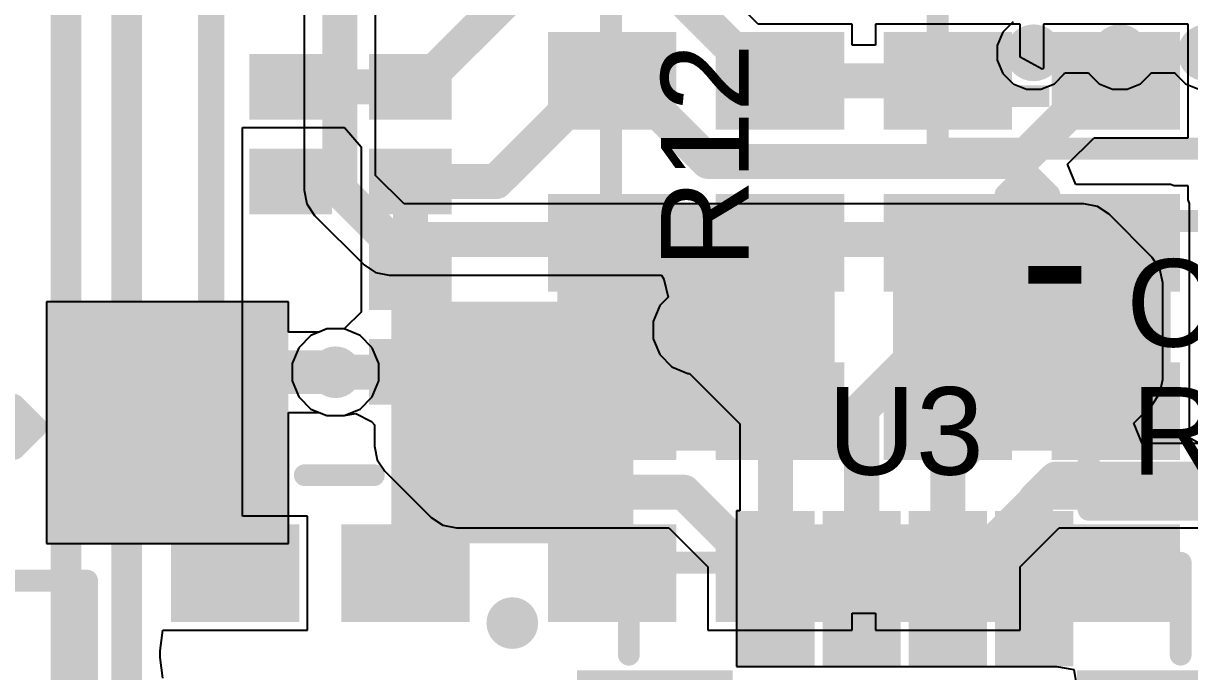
# Model space of a CAD drawing. Header units: millimetres. Extents: x -96 to 8, y -10 to 27.
# Drawn here: x -16.64 to -9.88, y 10.82 to 14.58 of the extents above; entities that cross this region are included whole.
import ezdxf

# ---------------------------------------------------------------- set-up
doc = ezdxf.new("R2010")
doc.units = ezdxf.units.MM
for name, color, linetype in [('BottomLayer', 5, 'Continuous'), ('BottomPaste', 16, 'Continuous'), ('BottomSolder', 6, 'Continuous'), ('TopLayer', 1, 'Continuous'), ('TopOverlay', 2, 'Continuous'), ('TopPaste', 8, 'Continuous'), ('TopSolder', 216, 'Continuous'), ('ViaHoleLayer', 16, 'Continuous')]:
    doc.layers.add(name, color=color, linetype=linetype)
doc.styles.add('Arial', font='', dxfattribs={"height": 0.2})
doc.styles.get('Arial').set_extended_font_data('Arial')

# ---------------------------------------------------------------- blocks, each defined once
blk = doc.blocks.new('16_QFN__3_3___7')
at = {"layer": 'TopLayer'}
for points in [[(1.8, 0.875), (1.8, 0.625), (1.1, 0.625), (1.1, 0.875)], [(1.8, 0.375), (1.8, 0.125), (1.1, 0.125), (1.1, 0.375)], [(1.8, -0.125), (1.8, -0.375), (1.1, -0.375), (1.1, -0.125)], [(1.8, -0.625), (1.8, -0.875), (1.1, -0.875), (1.1, -0.625)]]:
    blk.add_hatch(color=1, dxfattribs=at).paths.add_polyline_path(points)
at = {"layer": 'TopPaste'}
for points in [[(1.8, 0.875), (1.8, 0.625), (1.1, 0.625), (1.1, 0.875)], [(1.8, 0.375), (1.8, 0.125), (1.1, 0.125), (1.1, 0.375)], [(1.8, -0.125), (1.8, -0.375), (1.1, -0.375), (1.1, -0.125)], [(1.8, -0.625), (1.8, -0.875), (1.1, -0.875), (1.1, -0.625)]]:
    blk.add_hatch(color=8, dxfattribs=at).paths.add_polyline_path(points)
at = {"layer": 'TopSolder'}
for points in [[(0.5234, 1.9016), (0.9766, 1.9016), (0.9766, 0.9984), (0.5234, 0.9984)], [(1.9016, 0.9766), (1.9016, 0.5234), (0.9984, 0.5234), (0.9984, 0.9766)], [(1.9016, 0.4766), (1.9016, 0.0234), (0.9984, 0.0234), (0.9984, 0.4766)], [(1.9016, -0.0234), (1.9016, -0.4766), (0.9984, -0.4766), (0.9984, -0.0234)], [(1.9016, -0.5234), (1.9016, -0.9766), (0.9984, -0.9766), (0.9984, -0.5234)], [(0.5234, -0.9984), (0.9766, -0.9984), (0.9766, -1.9016), (0.5234, -1.9016)]]:
    blk.add_hatch(color=216, dxfattribs=at).paths.add_polyline_path(points)
at = {"layer": 'TopOverlay', "const_width": 0.127}
for points in [[(1.0668, 1.6002), (1.6002, 1.6002)], [(1.6002, 1.6002), (1.6002, 1.0668)], [(1.6002, -1.0668), (1.6002, -1.6002)], [(1.0668, -1.6002), (1.6002, -1.6002)]]:
    blk.add_lwpolyline(points, dxfattribs=at)
at = {"layer": 'TopOverlay', "const_width": 0.0635}
for points in [[(1.035, 1.6002, 1), (1.0985, 1.6002, 1)], [(1.5684, 1.6002, 1), (1.6319, 1.6002, 1)], [(1.5684, 1.6002, 1), (1.6319, 1.6002, 1)], [(1.5684, 1.0668, 1), (1.6319, 1.0668, 1)], [(1.5684, -1.0668, 1), (1.6319, -1.0668, 1)], [(1.035, -1.6002, 1), (1.0985, -1.6002, 1)], [(1.5684, -1.6002, 1), (1.6319, -1.6002, 1)], [(1.5684, -1.6002, 1), (1.6319, -1.6002, 1)]]:
    blk.add_lwpolyline(points, format="xyb", close=True, dxfattribs=at)
blk = doc.blocks.new('82_VFBGA_8')
at = {"layer": 'TopLayer'}
h = blk.add_hatch(color=1, dxfattribs=at)
edge = h.paths.add_edge_path()
edge.add_arc((-2.25, 2.25), 0.11, 0, 360)
h = blk.add_hatch(color=1, dxfattribs=at)
edge = h.paths.add_edge_path()
edge.add_arc((-2.25, 1.75), 0.11, 0, 360)
h = blk.add_hatch(color=1, dxfattribs=at)
edge = h.paths.add_edge_path()
edge.add_arc((-2.25, 1.25), 0.11, 0, 360)
at = {"layer": 'TopOverlay'}
blk.add_hatch(color=2, dxfattribs=at).paths.add_polyline_path([(-2.5654, 2.159), (-2.4384, 2.159), (-2.4384, 2.3876), (-2.5654, 2.3876)])
at = {"layer": 'TopPaste'}
h = blk.add_hatch(color=8, dxfattribs=at)
edge = h.paths.add_edge_path()
edge.add_arc((-2.25, 2.25), 0.11, 0, 360)
h = blk.add_hatch(color=8, dxfattribs=at)
edge = h.paths.add_edge_path()
edge.add_arc((-2.25, 1.75), 0.11, 0, 360)
h = blk.add_hatch(color=8, dxfattribs=at)
edge = h.paths.add_edge_path()
edge.add_arc((-2.25, 1.25), 0.11, 0, 360)
at = {"layer": 'TopSolder'}
h = blk.add_hatch(color=216, dxfattribs=at)
edge = h.paths.add_edge_path()
edge.add_arc((-2.25, 2.25), 0.165, 0, 360)
h = blk.add_hatch(color=216, dxfattribs=at)
edge = h.paths.add_edge_path()
edge.add_arc((-2.25, 1.75), 0.165, 0, 360)
h = blk.add_hatch(color=216, dxfattribs=at)
edge = h.paths.add_edge_path()
edge.add_arc((-2.25, 1.25), 0.165, 0, 360)
at = {"layer": 'TopOverlay', "const_width": 0.127}
for points in [[(-2.8067, 2.8067), (-2.8067, -2.794)], [(-2.8067, 2.8067), (2.7686, 2.8067)], [(-3.0734, 2.413), (-2.9464, 2.286)], [(-3.0734, 2.413), (-3.0734, 2.159)], [(-2.9464, 2.286), (-3.0734, 2.159)]]:
    blk.add_lwpolyline(points, dxfattribs=at)
at = {"layer": 'TopOverlay', "const_width": 0.0635}
for points in [[(-2.8384, 2.8067, 1), (-2.775, 2.8067, 1)], [(-2.8384, 2.8067, 1), (-2.775, 2.8067, 1)], [(-3.1052, 2.413, 1), (-3.0417, 2.413, 1)], [(-3.1052, 2.413, 1), (-3.0417, 2.413, 1)], [(-2.9781, 2.286, 1), (-2.9146, 2.286, 1)], [(-2.9781, 2.286, 1), (-2.9146, 2.286, 1)], [(-3.1052, 2.159, 1), (-3.0417, 2.159, 1)], [(-3.1052, 2.159, 1), (-3.0417, 2.159, 1)]]:
    blk.add_lwpolyline(points, format="xyb", close=True, dxfattribs=at)
blk = doc.blocks.new('S______B______0402_B_10')
at = {"layer": 'BottomLayer'}
for points in [[(-0.2413, 0.3175), (-0.2413, -0.3175), (-0.6985, -0.3175), (-0.6985, 0.3175)], [(0.6985, 0.3175), (0.6985, -0.3175), (0.2413, -0.3175), (0.2413, 0.3175)]]:
    blk.add_hatch(color=5, dxfattribs=at).paths.add_polyline_path(points)
at = {"layer": 'BottomPaste'}
for points in [[(-0.2413, 0.3175), (-0.2413, -0.3175), (-0.6985, -0.3175), (-0.6985, 0.3175)], [(0.6985, 0.3175), (0.6985, -0.3175), (0.2413, -0.3175), (0.2413, 0.3175)]]:
    blk.add_hatch(color=16, dxfattribs=at).paths.add_polyline_path(points)
at = {"layer": 'BottomSolder'}
for points in [[(-0.1863, 0.3725), (-0.1863, -0.3725), (-0.7535, -0.3725), (-0.7535, 0.3725)], [(0.7535, 0.3725), (0.7535, -0.3725), (0.1863, -0.3725), (0.1863, 0.3725)]]:
    blk.add_hatch(color=6, dxfattribs=at).paths.add_polyline_path(points)
blk = doc.blocks.new('S______B______0402_B_11')
at = {"layer": 'BottomLayer'}
for points in [[(-0.2413, 0.3175), (-0.2413, -0.3175), (-0.6985, -0.3175), (-0.6985, 0.3175)], [(0.6985, 0.3175), (0.6985, -0.3175), (0.2413, -0.3175), (0.2413, 0.3175)]]:
    blk.add_hatch(color=5, dxfattribs=at).paths.add_polyline_path(points)
at = {"layer": 'BottomPaste'}
for points in [[(-0.2413, 0.3175), (-0.2413, -0.3175), (-0.6985, -0.3175), (-0.6985, 0.3175)], [(0.6985, 0.3175), (0.6985, -0.3175), (0.2413, -0.3175), (0.2413, 0.3175)]]:
    blk.add_hatch(color=16, dxfattribs=at).paths.add_polyline_path(points)
at = {"layer": 'BottomSolder'}
for points in [[(-0.1863, 0.3725), (-0.1863, -0.3725), (-0.7535, -0.3725), (-0.7535, 0.3725)], [(0.7535, 0.3725), (0.7535, -0.3725), (0.1863, -0.3725), (0.1863, 0.3725)]]:
    blk.add_hatch(color=6, dxfattribs=at).paths.add_polyline_path(points)
blk = doc.blocks.new('S______B______0402_B_12')
at = {"layer": 'BottomLayer'}
for points in [[(-0.2413, 0.3175), (-0.2413, -0.3175), (-0.6985, -0.3175), (-0.6985, 0.3175)], [(0.6985, 0.3175), (0.6985, -0.3175), (0.2413, -0.3175), (0.2413, 0.3175)]]:
    blk.add_hatch(color=5, dxfattribs=at).paths.add_polyline_path(points)
at = {"layer": 'BottomPaste'}
for points in [[(-0.2413, 0.3175), (-0.2413, -0.3175), (-0.6985, -0.3175), (-0.6985, 0.3175)], [(0.6985, 0.3175), (0.6985, -0.3175), (0.2413, -0.3175), (0.2413, 0.3175)]]:
    blk.add_hatch(color=16, dxfattribs=at).paths.add_polyline_path(points)
at = {"layer": 'BottomSolder'}
for points in [[(-0.1863, 0.3725), (-0.1863, -0.3725), (-0.7535, -0.3725), (-0.7535, 0.3725)], [(0.7535, 0.3725), (0.7535, -0.3725), (0.1863, -0.3725), (0.1863, 0.3725)]]:
    blk.add_hatch(color=6, dxfattribs=at).paths.add_polyline_path(points)
blk = doc.blocks.new('S______B______0402_B_13')
at = {"layer": 'BottomLayer'}
for points in [[(-0.2413, 0.3175), (-0.2413, -0.3175), (-0.6985, -0.3175), (-0.6985, 0.3175)], [(0.6985, 0.3175), (0.6985, -0.3175), (0.2413, -0.3175), (0.2413, 0.3175)]]:
    blk.add_hatch(color=5, dxfattribs=at).paths.add_polyline_path(points)
at = {"layer": 'BottomPaste'}
for points in [[(-0.2413, 0.3175), (-0.2413, -0.3175), (-0.6985, -0.3175), (-0.6985, 0.3175)], [(0.6985, 0.3175), (0.6985, -0.3175), (0.2413, -0.3175), (0.2413, 0.3175)]]:
    blk.add_hatch(color=16, dxfattribs=at).paths.add_polyline_path(points)
at = {"layer": 'BottomSolder'}
for points in [[(-0.1863, 0.3725), (-0.1863, -0.3725), (-0.7535, -0.3725), (-0.7535, 0.3725)], [(0.7535, 0.3725), (0.7535, -0.3725), (0.1863, -0.3725), (0.1863, 0.3725)]]:
    blk.add_hatch(color=6, dxfattribs=at).paths.add_polyline_path(points)
blk = doc.blocks.new('S______B______0402_B_14')
at = {"layer": 'BottomLayer'}
for points in [[(-0.2413, 0.3175), (-0.2413, -0.3175), (-0.6985, -0.3175), (-0.6985, 0.3175)], [(0.6985, 0.3175), (0.6985, -0.3175), (0.2413, -0.3175), (0.2413, 0.3175)]]:
    blk.add_hatch(color=5, dxfattribs=at).paths.add_polyline_path(points)
at = {"layer": 'BottomPaste'}
for points in [[(-0.2413, 0.3175), (-0.2413, -0.3175), (-0.6985, -0.3175), (-0.6985, 0.3175)], [(0.6985, 0.3175), (0.6985, -0.3175), (0.2413, -0.3175), (0.2413, 0.3175)]]:
    blk.add_hatch(color=16, dxfattribs=at).paths.add_polyline_path(points)
at = {"layer": 'BottomSolder'}
for points in [[(-0.1863, 0.3725), (-0.1863, -0.3725), (-0.7535, -0.3725), (-0.7535, 0.3725)], [(0.7535, 0.3725), (0.7535, -0.3725), (0.1863, -0.3725), (0.1863, 0.3725)]]:
    blk.add_hatch(color=6, dxfattribs=at).paths.add_polyline_path(points)
blk = doc.blocks.new('S______B______0402_B_15')
at = {"layer": 'BottomLayer'}
for points in [[(-0.2413, 0.3175), (-0.2413, -0.3175), (-0.6985, -0.3175), (-0.6985, 0.3175)], [(0.6985, 0.3175), (0.6985, -0.3175), (0.2413, -0.3175), (0.2413, 0.3175)]]:
    blk.add_hatch(color=5, dxfattribs=at).paths.add_polyline_path(points)
at = {"layer": 'BottomPaste'}
for points in [[(-0.2413, 0.3175), (-0.2413, -0.3175), (-0.6985, -0.3175), (-0.6985, 0.3175)], [(0.6985, 0.3175), (0.6985, -0.3175), (0.2413, -0.3175), (0.2413, 0.3175)]]:
    blk.add_hatch(color=16, dxfattribs=at).paths.add_polyline_path(points)
at = {"layer": 'BottomSolder'}
for points in [[(-0.1863, 0.3725), (-0.1863, -0.3725), (-0.7535, -0.3725), (-0.7535, 0.3725)], [(0.7535, 0.3725), (0.7535, -0.3725), (0.1863, -0.3725), (0.1863, 0.3725)]]:
    blk.add_hatch(color=6, dxfattribs=at).paths.add_polyline_path(points)
blk = doc.blocks.new('S______B______0402_B_16')
at = {"layer": 'BottomLayer'}
for points in [[(-0.2413, 0.3175), (-0.2413, -0.3175), (-0.6985, -0.3175), (-0.6985, 0.3175)], [(0.6985, 0.3175), (0.6985, -0.3175), (0.2413, -0.3175), (0.2413, 0.3175)]]:
    blk.add_hatch(color=5, dxfattribs=at).paths.add_polyline_path(points)
at = {"layer": 'BottomPaste'}
for points in [[(-0.2413, 0.3175), (-0.2413, -0.3175), (-0.6985, -0.3175), (-0.6985, 0.3175)], [(0.6985, 0.3175), (0.6985, -0.3175), (0.2413, -0.3175), (0.2413, 0.3175)]]:
    blk.add_hatch(color=16, dxfattribs=at).paths.add_polyline_path(points)
at = {"layer": 'BottomSolder'}
for points in [[(-0.1863, 0.3725), (-0.1863, -0.3725), (-0.7535, -0.3725), (-0.7535, 0.3725)], [(0.7535, 0.3725), (0.7535, -0.3725), (0.1863, -0.3725), (0.1863, 0.3725)]]:
    blk.add_hatch(color=6, dxfattribs=at).paths.add_polyline_path(points)
blk = doc.blocks.new('S______B______0402_B_17')
at = {"layer": 'BottomLayer'}
for points in [[(-0.2413, 0.3175), (-0.2413, -0.3175), (-0.6985, -0.3175), (-0.6985, 0.3175)], [(0.6985, 0.3175), (0.6985, -0.3175), (0.2413, -0.3175), (0.2413, 0.3175)]]:
    blk.add_hatch(color=5, dxfattribs=at).paths.add_polyline_path(points)
at = {"layer": 'BottomPaste'}
for points in [[(-0.2413, 0.3175), (-0.2413, -0.3175), (-0.6985, -0.3175), (-0.6985, 0.3175)], [(0.6985, 0.3175), (0.6985, -0.3175), (0.2413, -0.3175), (0.2413, 0.3175)]]:
    blk.add_hatch(color=16, dxfattribs=at).paths.add_polyline_path(points)
at = {"layer": 'BottomSolder'}
for points in [[(-0.1863, 0.3725), (-0.1863, -0.3725), (-0.7535, -0.3725), (-0.7535, 0.3725)], [(0.7535, 0.3725), (0.7535, -0.3725), (0.1863, -0.3725), (0.1863, 0.3725)]]:
    blk.add_hatch(color=6, dxfattribs=at).paths.add_polyline_path(points)
blk = doc.blocks.new('S______B______0402_B_18')
at = {"layer": 'BottomLayer'}
for points in [[(-0.2413, 0.3175), (-0.2413, -0.3175), (-0.6985, -0.3175), (-0.6985, 0.3175)], [(0.6985, 0.3175), (0.6985, -0.3175), (0.2413, -0.3175), (0.2413, 0.3175)]]:
    blk.add_hatch(color=5, dxfattribs=at).paths.add_polyline_path(points)
at = {"layer": 'BottomPaste'}
for points in [[(-0.2413, 0.3175), (-0.2413, -0.3175), (-0.6985, -0.3175), (-0.6985, 0.3175)], [(0.6985, 0.3175), (0.6985, -0.3175), (0.2413, -0.3175), (0.2413, 0.3175)]]:
    blk.add_hatch(color=16, dxfattribs=at).paths.add_polyline_path(points)
at = {"layer": 'BottomSolder'}
for points in [[(-0.1863, 0.3725), (-0.1863, -0.3725), (-0.7535, -0.3725), (-0.7535, 0.3725)], [(0.7535, 0.3725), (0.7535, -0.3725), (0.1863, -0.3725), (0.1863, 0.3725)]]:
    blk.add_hatch(color=6, dxfattribs=at).paths.add_polyline_path(points)
blk = doc.blocks.new('S______B______0402_B_20')
at = {"layer": 'BottomLayer'}
for points in [[(-0.2413, 0.3175), (-0.2413, -0.3175), (-0.6985, -0.3175), (-0.6985, 0.3175)], [(0.6985, 0.3175), (0.6985, -0.3175), (0.2413, -0.3175), (0.2413, 0.3175)]]:
    blk.add_hatch(color=5, dxfattribs=at).paths.add_polyline_path(points)
at = {"layer": 'BottomPaste'}
for points in [[(-0.2413, 0.3175), (-0.2413, -0.3175), (-0.6985, -0.3175), (-0.6985, 0.3175)], [(0.6985, 0.3175), (0.6985, -0.3175), (0.2413, -0.3175), (0.2413, 0.3175)]]:
    blk.add_hatch(color=16, dxfattribs=at).paths.add_polyline_path(points)
at = {"layer": 'BottomSolder'}
for points in [[(-0.1863, 0.3725), (-0.1863, -0.3725), (-0.7535, -0.3725), (-0.7535, 0.3725)], [(0.7535, 0.3725), (0.7535, -0.3725), (0.1863, -0.3725), (0.1863, 0.3725)]]:
    blk.add_hatch(color=6, dxfattribs=at).paths.add_polyline_path(points)
blk = doc.blocks.new('R___0201_B_25')
at = {"layer": 'BottomLayer'}
for points in [[(-0.41, 0.185), (-0.14, 0.185), (-0.14, -0.185), (-0.41, -0.185)], [(0.14, 0.185), (0.41, 0.185), (0.41, -0.185), (0.14, -0.185)]]:
    blk.add_hatch(color=5, dxfattribs=at).paths.add_polyline_path(points)
at = {"layer": 'BottomPaste'}
for points in [[(-0.41, 0.185), (-0.14, 0.185), (-0.14, -0.185), (-0.41, -0.185)], [(0.14, 0.185), (0.41, 0.185), (0.41, -0.185), (0.14, -0.185)]]:
    blk.add_hatch(color=16, dxfattribs=at).paths.add_polyline_path(points)
at = {"layer": 'BottomSolder'}
for points in [[(-0.465, 0.24), (-0.085, 0.24), (-0.085, -0.24), (-0.465, -0.24)], [(0.085, 0.24), (0.465, 0.24), (0.465, -0.24), (0.085, -0.24)]]:
    blk.add_hatch(color=6, dxfattribs=at).paths.add_polyline_path(points)
blk = doc.blocks.new('TC33X_2_105E_26')
at = {"layer": 'TopLayer'}
for points in [[(-1.6, -1.025), (-0.4, -1.025), (-0.4, -2.225), (-1.6, -2.225)], [(0.4, -1.025), (1.6, -1.025), (1.6, -2.225), (0.4, -2.225)]]:
    blk.add_hatch(color=1, dxfattribs=at).paths.add_polyline_path(points)
at = {"layer": 'TopPaste'}
for points in [[(-1.6, -1.025), (-0.4, -1.025), (-0.4, -2.225), (-1.6, -2.225)], [(0.4, -1.025), (1.6, -1.025), (1.6, -2.225), (0.4, -2.225)]]:
    blk.add_hatch(color=8, dxfattribs=at).paths.add_polyline_path(points)
at = {"layer": 'TopSolder'}
for points in [[(-1.7016, -0.9234), (-0.2984, -0.9234), (-0.2984, -2.3266), (-1.7016, -2.3266)], [(0.2984, -0.9234), (1.7016, -0.9234), (1.7016, -2.3266), (0.2984, -2.3266)]]:
    blk.add_hatch(color=216, dxfattribs=at).paths.add_polyline_path(points)
at = {"layer": 'TopOverlay', "const_width": 0.127}
for points in [[(-1.572, -0.7874), (-1.572, 1.3292)], [(1.572, -0.7874), (1.572, 1.3292)], [(-1.889, -1.7774), (-1.889, -1.5234)], [(-1.889, -1.5234), (-1.762, -1.6504)], [(-1.889, -1.7774), (-1.762, -1.6504)], [(-0.2032, -1.9304), (0.1968, -1.9304)]]:
    blk.add_lwpolyline(points, dxfattribs=at)
at = {"layer": 'TopOverlay', "const_width": 0.0635}
for points in [[(-1.6038, -0.7874, 1), (-1.5403, -0.7874, 1)], [(1.5403, -0.7874, 1), (1.6038, -0.7874, 1)], [(-1.9208, -1.5234, 1), (-1.8573, -1.5234, 1)], [(-1.9208, -1.5234, 1), (-1.8573, -1.5234, 1)], [(-1.7938, -1.6504, 1), (-1.7303, -1.6504, 1)], [(-1.7938, -1.6504, 1), (-1.7303, -1.6504, 1)], [(-1.9208, -1.7774, 1), (-1.8573, -1.7774, 1)], [(-1.9208, -1.7774, 1), (-1.8573, -1.7774, 1)], [(-0.2349, -1.9304, 1), (-0.1714, -1.9304, 1)], [(0.165, -1.9304, 1), (0.2285, -1.9304, 1)]]:
    blk.add_lwpolyline(points, format="xyb", close=True, dxfattribs=at)
blk = doc.blocks.new('R___0201_B_27')
at = {"layer": 'BottomLayer'}
for points in [[(-0.41, 0.185), (-0.14, 0.185), (-0.14, -0.185), (-0.41, -0.185)], [(0.14, 0.185), (0.41, 0.185), (0.41, -0.185), (0.14, -0.185)]]:
    blk.add_hatch(color=5, dxfattribs=at).paths.add_polyline_path(points)
at = {"layer": 'BottomPaste'}
for points in [[(-0.41, 0.185), (-0.14, 0.185), (-0.14, -0.185), (-0.41, -0.185)], [(0.14, 0.185), (0.41, 0.185), (0.41, -0.185), (0.14, -0.185)]]:
    blk.add_hatch(color=16, dxfattribs=at).paths.add_polyline_path(points)
at = {"layer": 'BottomSolder'}
for points in [[(-0.465, 0.24), (-0.085, 0.24), (-0.085, -0.24), (-0.465, -0.24)], [(0.085, 0.24), (0.465, 0.24), (0.465, -0.24), (0.085, -0.24)]]:
    blk.add_hatch(color=6, dxfattribs=at).paths.add_polyline_path(points)
blk = doc.blocks.new('R___0201_B_28')
at = {"layer": 'BottomLayer'}
for points in [[(-0.41, 0.185), (-0.14, 0.185), (-0.14, -0.185), (-0.41, -0.185)], [(0.14, 0.185), (0.41, 0.185), (0.41, -0.185), (0.14, -0.185)]]:
    blk.add_hatch(color=5, dxfattribs=at).paths.add_polyline_path(points)
at = {"layer": 'BottomPaste'}
for points in [[(-0.41, 0.185), (-0.14, 0.185), (-0.14, -0.185), (-0.41, -0.185)], [(0.14, 0.185), (0.41, 0.185), (0.41, -0.185), (0.14, -0.185)]]:
    blk.add_hatch(color=16, dxfattribs=at).paths.add_polyline_path(points)
at = {"layer": 'BottomSolder'}
for points in [[(-0.465, 0.24), (-0.085, 0.24), (-0.085, -0.24), (-0.465, -0.24)], [(0.085, 0.24), (0.465, 0.24), (0.465, -0.24), (0.085, -0.24)]]:
    blk.add_hatch(color=6, dxfattribs=at).paths.add_polyline_path(points)

msp = doc.modelspace()

# ---------------------------------------------------------------- hatches: boundary and pattern name
at = {"layer": 'BottomLayer'}
for points in [[(-13.5468, 12.1031), (-11.9382, 12.1031), (-11.9382, 13.5382), (-13.5468, 13.5382)], [(-11.5995, 12.1031), (-9.9908, 12.1031), (-9.9908, 13.5382), (-11.5995, 13.5382)]]:
    msp.add_hatch(color=5, dxfattribs=at).paths.add_polyline_path(points)
h = msp.add_hatch(color=5, dxfattribs=at)
edge = h.paths.add_edge_path()
edge.add_arc((-12.7396, 12.8028), 0.15, 0, 360)
h = msp.add_hatch(color=5, dxfattribs=at)
edge = h.paths.add_edge_path()
edge.add_arc((-10.8001, 12.8028), 0.15, 0, 360)
h = msp.add_hatch(color=5, dxfattribs=at)
edge = h.paths.add_edge_path()
edge.add_arc((-14.8336, 12.558), 0.15, 0, 360)
h = msp.add_hatch(color=5, dxfattribs=at)
edge = h.paths.add_edge_path()
edge.add_arc((-13.808, 11.102), 0.15, 0, 360)
at = {"layer": 'TopLayer'}
h = msp.add_hatch(color=1, dxfattribs=at)
edge = h.paths.add_edge_path()
edge.add_arc((-12.7396, 12.8028), 0.15, 0, 360)
h = msp.add_hatch(color=1, dxfattribs=at)
edge = h.paths.add_edge_path()
edge.add_arc((-10.8001, 12.8028), 0.15, 0, 360)
h = msp.add_hatch(color=1, dxfattribs=at)
edge = h.paths.add_edge_path()
edge.add_arc((-14.8336, 12.558), 0.15, 0, 360)
h = msp.add_hatch(color=1, dxfattribs=at)
edge = h.paths.add_edge_path()
edge.add_arc((-13.808, 11.102), 0.15, 0, 360)
at = {"layer": 'ViaHoleLayer'}
h = msp.add_hatch(color=16, dxfattribs=at)
edge = h.paths.add_edge_path()
edge.add_arc((-12.7396, 12.8028), 0.075, 0, 360)
h = msp.add_hatch(color=16, dxfattribs=at)
edge = h.paths.add_edge_path()
edge.add_arc((-10.8001, 12.8028), 0.075, 0, 360)
h = msp.add_hatch(color=16, dxfattribs=at)
edge = h.paths.add_edge_path()
edge.add_arc((-14.8336, 12.558), 0.075, 0, 360)
h = msp.add_hatch(color=16, dxfattribs=at)
edge = h.paths.add_edge_path()
edge.add_arc((-13.808, 11.102), 0.075, 0, 360)

# ---------------------------------------------------------------- linework, layer by layer
at = {"layer": 'BottomLayer'}
for p, q in [((-12.3818, 14.5796), (-12.644, 14.8418)), ((-11.8366, 14.5796), (-12.3818, 14.5796)), ((-11.8366, 14.4566), (-11.8366, 14.5796)), ((-10.8629, 14.5796), (-11.7011, 14.5796)), ((-11.7011, 14.5796), (-11.7011, 14.4566)), ((-10.8629, 14.3862), (-10.8629, 14.5796)), ((-9.8892, 14.5796), (-10.7274, 14.5796)), ((-10.7274, 14.5796), (-10.7274, 14.324)), ((-9.8892, 13.9192), (-9.8892, 14.5796)), ((-11.7011, 14.4566), (-11.8366, 14.4566)), ((-10.7359, 14.3184), (-10.8629, 14.3862)), ((-10.7274, 14.324), (-10.7359, 14.3184)), ((-15.3734, 11.7221), (-15.3734, 13.9784)), ((-15.3734, 13.9784), (-14.8065, 13.9784)), ((-14.8065, 13.9784), (-14.8065, 13.9784)), ((-14.8065, 13.9784), (-14.7807, 13.9784)), ((-14.7807, 13.9784), (-14.6855, 13.8665)), ((-14.6855, 13.8665), (-14.6855, 13.4284)), ((-10.5881, 13.7655), (-10.4344, 13.9192)), ((-10.4344, 13.9192), (-9.8892, 13.9192)), ((-10.5395, 13.6482), (-10.5881, 13.7655)), ((-9.9908, 13.6482), (-10.5395, 13.6482)), ((-9.9706, 13.6398), (-9.9908, 13.6482)), ((-9.8892, 13.6398), (-9.9706, 13.6398)), ((-9.8892, 13.5584), (-9.8892, 13.6398)), ((-9.8809, 13.5382), (-9.8892, 13.5584)), ((-9.8809, 12.1773), (-9.8809, 13.5382)), ((-14.6855, 13.4284), (-14.6855, 13.4284)), ((-14.6855, 13.4284), (-14.6855, 13.3469)), ((-14.6855, 13.3469), (-14.6855, 13.3469)), ((-14.6855, 13.3469), (-14.6855, 12.9065)), ((-14.6855, 12.9065), (-14.7792, 12.814)), ((-14.8836, 12.8096), (-14.9761, 12.7713)), ((-14.786, 12.8096), (-14.8836, 12.8096)), ((-14.7792, 12.814), (-14.786, 12.8096)), ((-14.9761, 12.7713), (-15.0469, 12.7006)), ((-15.0469, 12.7006), (-15.0852, 12.6081)), ((-15.0852, 12.6081), (-15.0852, 12.508)), ((-15.0852, 12.508), (-15.0469, 12.4155)), ((-15.0469, 12.4155), (-14.9761, 12.3447)), ((-14.9761, 12.3447), (-14.8836, 12.3064)), ((-14.7836, 12.3064), (-14.7151, 12.3185)), ((-14.7151, 12.3185), (-14.6247, 12.2717)), ((-14.8836, 12.3064), (-14.7836, 12.3064)), ((-14.6247, 12.2717), (-14.6072, 12.2525)), ((-14.6072, 12.2525), (-14.6072, 12.1299)), ((-9.7905, 12.1251), (-9.8809, 12.1773)), ((-14.6072, 12.1299), (-14.6072, 12.1299)), ((-14.6072, 12.1299), (-14.5914, 12.0506)), ((-14.5914, 12.0506), (-14.5465, 11.9834)), ((-14.5465, 11.9834), (-14.2784, 11.7153)), ((-14.9958, 11.7221), (-15.3734, 11.7221)), ((-14.9958, 11.0617), (-14.9958, 11.7221)), ((-14.2784, 11.7153), (-14.2112, 11.6704)), ((-14.2112, 11.6704), (-14.1319, 11.6546)), ((-14.1319, 11.6546), (-14.1319, 11.6546)), ((-14.1319, 11.6546), (-12.9003, 11.6546)), ((-12.9003, 11.6546), (-12.6748, 11.4291)), ((-10.8629, 11.4291), (-10.6374, 11.6546)), ((-10.6374, 11.6546), (-8.8996, 11.6546)), ((-12.6748, 11.4291), (-12.6748, 11.0617)), ((-10.8629, 11.0617), (-10.8629, 11.4291)), ((-11.8366, 11.0617), (-11.8366, 11.1588)), ((-11.8366, 11.1588), (-11.7011, 11.1588)), ((-11.7011, 11.1588), (-11.7011, 11.0617)), ((-15.8504, 10.9415), (-15.834, 11.0617)), ((-15.834, 11.0617), (-14.9958, 11.0617)), ((-12.6748, 11.0617), (-11.8366, 11.0617)), ((-11.7011, 11.0617), (-10.8629, 11.0617)), ((-15.8504, 10.9025), (-15.8504, 10.9415)), ((-15.834, 10.7823), (-15.8504, 10.9025))]:
    msp.add_line(p, q, dxfattribs=at)
for points, const_width in [([(-16.3958, 7.4287), (-16.3958, 14.8824)], 0.1778), ([(-16.0446, 8.6851), (-16.0446, 14.7264)], 0.1778), ([(-14.3489, 14.215), (-13.7874, 14.7765)], 0.2032), ([(-12.8717, 14.7765), (-12.3446, 14.2494)], 0.2032), ([(-15.5547, 11.5316), (-15.5547, 14.6639)], 0.1524), ([(-13.9026, 13.665), (-13.3182, 14.2494)], 0.2032), ([(-13.3182, 14.2494), (-13.2293, 14.2494)], 0.2032), ([(-13.1404, 14.2494), (-12.6731, 13.7821)], 0.2032), ([(-12.3446, 14.2494), (-11.282, 14.2494)], 0.2032), ([(-10.8645, 13.7821), (-10.3972, 14.2494)], 0.2032), ([(-10.3972, 14.2494), (-10.3083, 14.2494)], 0.2032), ([(-15.0931, 14.215), (-14.3989, 14.215)], 0.2032), ([(-14.3989, 14.215), (-14.3489, 14.215)], 0.2032), ([(-12.6731, 13.7821), (-10.8645, 13.7821)], 0.2032), ([(-14.3989, 13.665), (-13.9026, 13.665)], 0.2032), ([(-14.3989, 13.1103), (-14.3989, 13.665)], 0.2032), ([(-14.8336, 12.558), (-14.8325, 12.5592)], 0.2032), ([(-14.8325, 12.5592), (-14.4, 12.5592)], 0.2032), ([(-14.4, 12.5592), (-14.3989, 12.5603)], 0.2032), ([(-14.4, 12.1299), (-14.4, 12.5592)], 0.2032), ([(-14.4, 12.1299), (-14.1319, 11.8618)], 0.2032), ([(-14.1319, 11.8618), (-12.8145, 11.8618)], 0.2032), ([(-12.8145, 11.8618), (-12.3446, 11.3919)], 0.2032), ([(-11.1931, 11.3919), (-10.7232, 11.8618)], 0.2032), ([(-10.7232, 11.8618), (-8.8138, 11.8618)], 0.2032), ([(-15.5547, 11.5316), (-15.415, 11.3919)], 0.1524), ([(-12.2557, 11.3919), (-11.282, 11.3919)], 0.254), ([(-15.415, 11.3919), (-15.4149, 11.3919)], 0.1524), ([(-12.3446, 11.3919), (-12.2557, 11.3919)], 0.2032), ([(-11.282, 11.3919), (-11.1931, 11.3919)], 0.2032)]:
    msp.add_lwpolyline(points, dxfattribs=dict(at, const_width=const_width))
for points, const_width in [([(-13.369, 14.2494, 1), (-13.2674, 14.2494, 1)], 0.1016), ([(-13.369, 14.2494, 1), (-13.2674, 14.2494, 1)], 0.1016), ([(-13.2801, 14.2494, 1), (-13.1785, 14.2494, 1)], 0.1016), ([(-13.1912, 14.2494, 1), (-13.0896, 14.2494, 1)], 0.1016), ([(-12.3954, 14.2494, 1), (-12.2938, 14.2494, 1)], 0.1016), ([(-12.3954, 14.2494, 1), (-12.2938, 14.2494, 1)], 0.1016), ([(-11.3328, 14.2494, 1), (-11.2312, 14.2494, 1)], 0.1016), ([(-10.448, 14.2494, 1), (-10.3464, 14.2494, 1)], 0.1016), ([(-10.448, 14.2494, 1), (-10.3464, 14.2494, 1)], 0.1016), ([(-10.3591, 14.2494, 1), (-10.2575, 14.2494, 1)], 0.1016), ([(-15.1439, 14.215, 1), (-15.0423, 14.215, 1)], 0.1016), ([(-14.4497, 14.215, 1), (-14.3481, 14.215, 1)], 0.1016), ([(-14.4497, 14.215, 1), (-14.3481, 14.215, 1)], 0.1016), ([(-14.3997, 14.215, 1), (-14.2981, 14.215, 1)], 0.1016), ([(-14.3997, 14.215, 1), (-14.2981, 14.215, 1)], 0.1016), ([(-12.7239, 13.7821, 1), (-12.6223, 13.7821, 1)], 0.1016), ([(-12.7239, 13.7821, 1), (-12.6223, 13.7821, 1)], 0.1016), ([(-10.9153, 13.7821, 1), (-10.8137, 13.7821, 1)], 0.1016), ([(-10.9153, 13.7821, 1), (-10.8137, 13.7821, 1)], 0.1016), ([(-14.4497, 13.665, 1), (-14.3481, 13.665, 1)], 0.1016), ([(-14.4497, 13.665, 1), (-14.3481, 13.665, 1)], 0.1016), ([(-13.9534, 13.665, 1), (-13.8518, 13.665, 1)], 0.1016), ([(-13.9534, 13.665, 1), (-13.8518, 13.665, 1)], 0.1016), ([(-14.4497, 13.1103, 1), (-14.3481, 13.1103, 1)], 0.1016), ([(-14.8844, 12.558, 1), (-14.7828, 12.558, 1)], 0.1016), ([(-14.8833, 12.5592, 1), (-14.7817, 12.5592, 1)], 0.1016), ([(-14.8833, 12.5592, 1), (-14.7817, 12.5592, 1)], 0.1016), ([(-14.4508, 12.5592, 1), (-14.3492, 12.5592, 1)], 0.1016), ([(-14.4508, 12.5592, 1), (-14.3492, 12.5592, 1)], 0.1016), ([(-14.4508, 12.5592, 1), (-14.3492, 12.5592, 1)], 0.1016), ([(-14.4497, 12.5603, 1), (-14.3481, 12.5603, 1)], 0.1016), ([(-14.4508, 12.1299, 1), (-14.3492, 12.1299, 1)], 0.1016), ([(-14.4508, 12.1299, 1), (-14.3492, 12.1299, 1)], 0.1016), ([(-14.1827, 11.8618, 1), (-14.0811, 11.8618, 1)], 0.1016), ([(-14.1827, 11.8618, 1), (-14.0811, 11.8618, 1)], 0.1016), ([(-12.8653, 11.8618, 1), (-12.7637, 11.8618, 1)], 0.1016), ([(-12.8653, 11.8618, 1), (-12.7637, 11.8618, 1)], 0.1016), ([(-10.774, 11.8618, 1), (-10.6724, 11.8618, 1)], 0.1016), ([(-10.774, 11.8618, 1), (-10.6724, 11.8618, 1)], 0.1016), ([(-15.5928, 11.5316, 1), (-15.5166, 11.5316, 1)], 0.0762), ([(-15.5928, 11.5316, 1), (-15.5166, 11.5316, 1)], 0.0762), ([(-12.3192, 11.3919, 1), (-12.1922, 11.3919, 1)], 0.127), ([(-11.3455, 11.3919, 1), (-11.2185, 11.3919, 1)], 0.127), ([(-15.4531, 11.3919, 1), (-15.3769, 11.3919, 1)], 0.0762), ([(-15.4531, 11.3919, 1), (-15.3769, 11.3919, 1)], 0.0762), ([(-15.453, 11.3919, 1), (-15.3768, 11.3919, 1)], 0.0762), ([(-12.3954, 11.3919, 1), (-12.2938, 11.3919, 1)], 0.1016), ([(-12.3954, 11.3919, 1), (-12.2938, 11.3919, 1)], 0.1016), ([(-12.3065, 11.3919, 1), (-12.2049, 11.3919, 1)], 0.1016), ([(-11.3328, 11.3919, 1), (-11.2312, 11.3919, 1)], 0.1016), ([(-11.2439, 11.3919, 1), (-11.1423, 11.3919, 1)], 0.1016), ([(-11.2439, 11.3919, 1), (-11.1423, 11.3919, 1)], 0.1016)]:
    msp.add_lwpolyline(points, format="xyb", close=True, dxfattribs=dict(at, const_width=const_width))
at = {"layer": 'TopLayer'}
for p, q in [((-15.0152, 14.6644), (-15.0152, 13.6148)), ((-14.6008, 13.7006), (-14.6008, 14.6644)), ((-10.9043, 14.5918), (-10.9638, 14.5323)), ((-10.9638, 14.5323), (-10.996, 14.4545)), ((-10.996, 14.4545), (-10.996, 14.3703)), ((-10.996, 14.3703), (-10.9638, 14.2925)), ((-10.9638, 14.2925), (-10.9043, 14.233)), ((-10.6645, 14.233), (-10.605, 14.2925)), ((-10.605, 14.2925), (-10.6031, 14.2971)), ((-10.6031, 14.2971), (-10.4657, 14.2971)), ((-10.4657, 14.2971), (-10.4638, 14.2925)), ((-10.4638, 14.2925), (-10.4043, 14.233)), ((-10.1645, 14.233), (-10.105, 14.2925)), ((-10.105, 14.2925), (-10.1031, 14.2971)), ((-10.1031, 14.2971), (-9.9657, 14.2971)), ((-9.9657, 14.2971), (-9.9638, 14.2925)), ((-9.9638, 14.2925), (-9.9043, 14.233)), ((-10.9043, 14.233), (-10.8265, 14.2008)), ((-10.7423, 14.2008), (-10.6645, 14.233)), ((-10.4043, 14.233), (-10.3265, 14.2008)), ((-10.2423, 14.2008), (-10.1645, 14.233)), ((-9.9043, 14.233), (-9.8265, 14.2008)), ((-10.8265, 14.2008), (-10.7423, 14.2008)), ((-10.3265, 14.2008), (-10.2423, 14.2008)), ((-14.4358, 13.5355), (-14.6008, 13.7006)), ((-15.0152, 13.6148), (-15.0152, 13.6148)), ((-15.0152, 13.6148), (-14.9994, 13.5355)), ((-14.9994, 13.5355), (-14.9545, 13.4683)), ((-10.494, 13.5355), (-14.4358, 13.5355)), ((-10.4147, 13.5198), (-10.494, 13.5355)), ((-10.494, 13.5355), (-10.494, 13.5355)), ((-14.9545, 13.4683), (-14.6681, 13.1819)), ((-10.3475, 13.4748), (-10.4147, 13.5198)), ((-10.0968, 13.2242), (-10.3475, 13.4748)), ((-10.0519, 13.157), (-10.0968, 13.2242)), ((-14.6681, 13.1819), (-14.6681, 13.1818)), ((-14.6681, 13.1818), (-14.6009, 13.1369)), ((-14.6009, 13.1369), (-14.5216, 13.1212)), ((-10.0361, 13.0777), (-10.0519, 13.157)), ((-14.5216, 13.1212), (-12.943, 13.1212)), ((-12.943, 13.1212), (-12.9294, 13.0976)), ((-12.9294, 13.0976), (-12.9041, 12.9942)), ((-10.0361, 12.5163), (-10.0361, 13.0777)), ((-10.0361, 13.0777), (-10.0361, 13.0777)), ((-12.9041, 12.9942), (-12.9529, 12.9453)), ((-15.1064, 12.9676), (-16.5096, 12.9676)), ((-16.5096, 12.9676), (-16.5096, 11.5644)), ((-15.1064, 12.7911), (-15.1064, 12.9676)), ((-12.9529, 12.9453), (-12.9912, 12.8529)), ((-12.9912, 12.8529), (-12.9912, 12.7528)), ((-14.9284, 12.7911), (-15.1064, 12.7911)), ((-14.8836, 12.8096), (-14.9284, 12.7911)), ((-14.7836, 12.8096), (-14.8836, 12.8096)), ((-14.6911, 12.7713), (-14.7836, 12.8096)), ((-14.6203, 12.7006), (-14.6911, 12.7713)), ((-12.9912, 12.7528), (-12.9529, 12.6603)), ((-14.582, 12.6081), (-14.6203, 12.7006)), ((-12.9529, 12.6603), (-12.8821, 12.5895)), ((-14.582, 12.508), (-14.582, 12.6081)), ((-12.8821, 12.5895), (-12.7897, 12.5512)), ((-12.7897, 12.5512), (-12.781, 12.5512)), ((-12.781, 12.5512), (-12.4892, 12.2594)), ((-10.0519, 12.437), (-10.0361, 12.5163)), ((-14.6203, 12.4155), (-14.582, 12.508)), ((-14.6911, 12.3447), (-14.6203, 12.4155)), ((-10.0968, 12.3698), (-10.0519, 12.437)), ((-15.1064, 11.5644), (-15.1064, 12.325)), ((-15.1064, 12.325), (-14.9284, 12.325)), ((-14.9284, 12.325), (-14.8836, 12.3064)), ((-14.7836, 12.3064), (-14.6911, 12.3447)), ((-10.2041, 12.2625), (-10.0968, 12.3698)), ((-10.0968, 12.3698), (-10.0968, 12.3698)), ((-14.8836, 12.3064), (-14.7836, 12.3064)), ((-12.4892, 12.2594), (-12.4892, 11.7536)), ((-10.1555, 12.1452), (-10.2041, 12.2625)), ((-9.6108, 12.1452), (-10.1555, 12.1452)), ((-12.4892, 11.7536), (-12.5086, 11.7536)), ((-12.5086, 11.7536), (-12.5086, 10.8504)), ((-16.5096, 11.5644), (-15.1064, 11.5644)), ((-12.5086, 10.8504), (-12.0554, 10.8504)), ((-12.0554, 10.8504), (-11.9284, 10.8504)), ((-11.9284, 10.8504), (-11.5554, 10.8504)), ((-11.5554, 10.8504), (-11.4284, 10.8504)), ((-11.4284, 10.8504), (-11.0554, 10.8504)), ((-11.0554, 10.8504), (-11.0554, 10.8504)), ((-11.0554, 10.8504), (-11.0086, 10.8504)), ((-11.0086, 10.8504), (-11.0086, 10.8504)), ((-11.0086, 10.8504), (-10.6516, 10.8504)), ((-10.6516, 10.8504), (-10.552, 10.832)), ((-10.552, 10.832), (-10.5336, 10.7324))]:
    msp.add_line(p, q, dxfattribs=at)
for points, const_width in [([(-14.808, 13.6148), (-14.808, 15.516)], 0.2032), ([(-14.808, 13.6148), (-14.5216, 13.3283)], 0.2032), ([(-14.5216, 13.3283), (-10.494, 13.3283)], 0.2032), ([(-10.494, 13.3283), (-10.2433, 13.0777)], 0.2032), ([(-10.2433, 12.5163), (-10.2433, 13.0777)], 0.2032), ([(-12.7396, 12.8028), (-12.282, 12.3452)], 0.2032), ([(-11.782, 12.3452), (-11.3244, 12.8028)], 0.2032), ([(-11.3244, 12.8028), (-10.8001, 12.8028)], 0.2032), ([(-15.808, 12.266), (-15.516, 12.558)], 0.2032), ([(-15.516, 12.558), (-14.8336, 12.558)], 0.254), ([(-10.4936, 12.266), (-10.2433, 12.5163)], 0.2032), ([(-12.282, 11.302), (-12.282, 12.3452)], 0.2032), ([(-11.782, 11.302), (-11.782, 12.3452)], 0.2032), ([(-11.282, 12.0067), (-11.0227, 12.266)], 0.2032), ([(-11.0227, 12.266), (-10.4936, 12.266)], 0.2032), ([(-11.282, 11.302), (-11.282, 12.0067)], 0.2032), ([(-10.7739, 11.819), (-10.6549, 11.938)], 0.2032), ([(-10.6549, 11.938), (-9.525, 11.938)], 0.2032), ([(-10.7739, 11.3101), (-10.7739, 11.819)], 0.2032), ([(-10.782, 11.302), (-10.7739, 11.3101)], 0.2032)]:
    msp.add_lwpolyline(points, dxfattribs=dict(at, const_width=const_width))
for points, const_width in [([(-14.8588, 13.6148, 1), (-14.7572, 13.6148, 1)], 0.1016), ([(-14.8588, 13.6148, 1), (-14.7572, 13.6148, 1)], 0.1016), ([(-14.5724, 13.3283, 1), (-14.4708, 13.3283, 1)], 0.1016), ([(-14.5724, 13.3283, 1), (-14.4708, 13.3283, 1)], 0.1016), ([(-10.5448, 13.3283, 1), (-10.4432, 13.3283, 1)], 0.1016), ([(-10.5448, 13.3283, 1), (-10.4432, 13.3283, 1)], 0.1016), ([(-10.2941, 13.0777, 1), (-10.1925, 13.0777, 1)], 0.1016), ([(-10.2941, 13.0777, 1), (-10.1925, 13.0777, 1)], 0.1016), ([(-12.7904, 12.8028, 1), (-12.6888, 12.8028, 1)], 0.1016), ([(-11.3752, 12.8028, 1), (-11.2736, 12.8028, 1)], 0.1016), ([(-11.3752, 12.8028, 1), (-11.2736, 12.8028, 1)], 0.1016), ([(-10.8509, 12.8028, 1), (-10.7493, 12.8028, 1)], 0.1016), ([(-15.5795, 12.558, 1), (-15.4525, 12.558, 1)], 0.127), ([(-15.5668, 12.558, 1), (-15.4652, 12.558, 1)], 0.1016), ([(-14.8971, 12.558, 1), (-14.7701, 12.558, 1)], 0.127), ([(-10.2941, 12.5163, 1), (-10.1925, 12.5163, 1)], 0.1016), ([(-10.2941, 12.5163, 1), (-10.1925, 12.5163, 1)], 0.1016), ([(-12.3328, 12.3452, 1), (-12.2312, 12.3452, 1)], 0.1016), ([(-12.3328, 12.3452, 1), (-12.2312, 12.3452, 1)], 0.1016), ([(-11.8328, 12.3452, 1), (-11.7312, 12.3452, 1)], 0.1016), ([(-11.8328, 12.3452, 1), (-11.7312, 12.3452, 1)], 0.1016), ([(-15.8588, 12.266, 1), (-15.7572, 12.266, 1)], 0.1016), ([(-11.0735, 12.266, 1), (-10.9719, 12.266, 1)], 0.1016), ([(-11.0735, 12.266, 1), (-10.9719, 12.266, 1)], 0.1016), ([(-10.5444, 12.266, 1), (-10.4428, 12.266, 1)], 0.1016), ([(-10.5444, 12.266, 1), (-10.4428, 12.266, 1)], 0.1016), ([(-11.3328, 12.0067, 1), (-11.2312, 12.0067, 1)], 0.1016), ([(-11.3328, 12.0067, 1), (-11.2312, 12.0067, 1)], 0.1016), ([(-10.7057, 11.938, 1), (-10.6041, 11.938, 1)], 0.1016), ([(-10.7057, 11.938, 1), (-10.6041, 11.938, 1)], 0.1016), ([(-10.8247, 11.819, 1), (-10.7231, 11.819, 1)], 0.1016), ([(-10.8247, 11.819, 1), (-10.7231, 11.819, 1)], 0.1016), ([(-12.3328, 11.302, 1), (-12.2312, 11.302, 1)], 0.1016), ([(-11.8328, 11.302, 1), (-11.7312, 11.302, 1)], 0.1016), ([(-11.3328, 11.302, 1), (-11.2312, 11.302, 1)], 0.1016), ([(-10.8328, 11.302, 1), (-10.7312, 11.302, 1)], 0.1016), ([(-10.8247, 11.3101, 1), (-10.7231, 11.3101, 1)], 0.1016), ([(-10.8247, 11.3101, 1), (-10.7231, 11.3101, 1)], 0.1016)]:
    msp.add_lwpolyline(points, format="xyb", close=True, dxfattribs=dict(at, const_width=const_width))
at = {"layer": 'TopOverlay', "const_width": 0.127}
for points in [[(-10.4652, 13.4366), (-8.6614, 13.4366)], [(-10.4652, 11.7598), (-10.4652, 13.4366)], [(-10.4652, 11.7598), (-8.6614, 11.7598)], [(-16.8303, 11.348), (-16.2745, 11.348)], [(-16.2745, 10.7442), (-16.2745, 11.348)]]:
    msp.add_lwpolyline(points, dxfattribs=at)
at = {"layer": 'TopOverlay', "const_width": 0.0635}
for points in [[(-10.497, 13.4366, 1), (-10.4335, 13.4366, 1)], [(-10.497, 13.4366, 1), (-10.4335, 13.4366, 1)], [(-10.497, 11.7598, 1), (-10.4335, 11.7598, 1)], [(-10.497, 11.7598, 1), (-10.4335, 11.7598, 1)], [(-16.3062, 11.348, 1), (-16.2427, 11.348, 1)], [(-16.3062, 11.348, 1), (-16.2427, 11.348, 1)]]:
    msp.add_lwpolyline(points, format="xyb", close=True, dxfattribs=at)

# ---------------------------------------------------------------- block references
for name, p, rotation in [('82_VFBGA_8', (-8.5344, 16.6624), 90), ('S______B______0402_B_16', (-13.2293, 13.7795), 90), ('S______B______0402_B_15', (-12.2557, 13.7795), 90), ('S______B______0402_B_11', (-11.282, 13.7795), 90), ('S______B______0402_B_12', (-10.3083, 13.7795), 90), ('R___0201_B_25', (-15.0931, 13.94), 270), ('R___0201_B_27', (-14.3989, 13.94), 90), ('R___0201_B_28', (-14.3989, 12.8353), 90), ('S______B______0402_B_14', (-13.2293, 11.8618), 270), ('S______B______0402_B_17', (-12.2557, 11.8618), 270), ('S______B______0402_B_13', (-11.282, 11.8618), 270), ('S______B______0402_B_10', (-10.3083, 11.8618), 270), ('16_QFN__3_3___7', (-11.532, 9.852), 90), ('S______B______0402_B_18', (-15.4149, 10.922), 270), ('S______B______0402_B_20', (-14.4272, 10.922), 270)]:
    msp.add_blockref(name, p, dxfattribs=dict(rotation=rotation))
msp.add_blockref('TC33X_2_105E_26', (-14.808, 13.891))

# ---------------------------------------------------------------- texts
at = {"layer": 'TopOverlay', "style": 'Arial'}
msp.add_text('R12', height=0.508, rotation=90, dxfattribs=at).set_placement((-12.4375, 13.1637))
for s, height, p in [('C23', 0.508, (-10.248, 12.7068)), ('-', 0.9, (-10.8713, 12.7768)), ('U3', 0.508, (-11.9802, 11.9635)), ('R1', 0.508, (-10.2192, 11.9635))]:
    msp.add_text(s, height=height, dxfattribs=at).set_placement(p)

doc.saveas('drawing.dxf')
